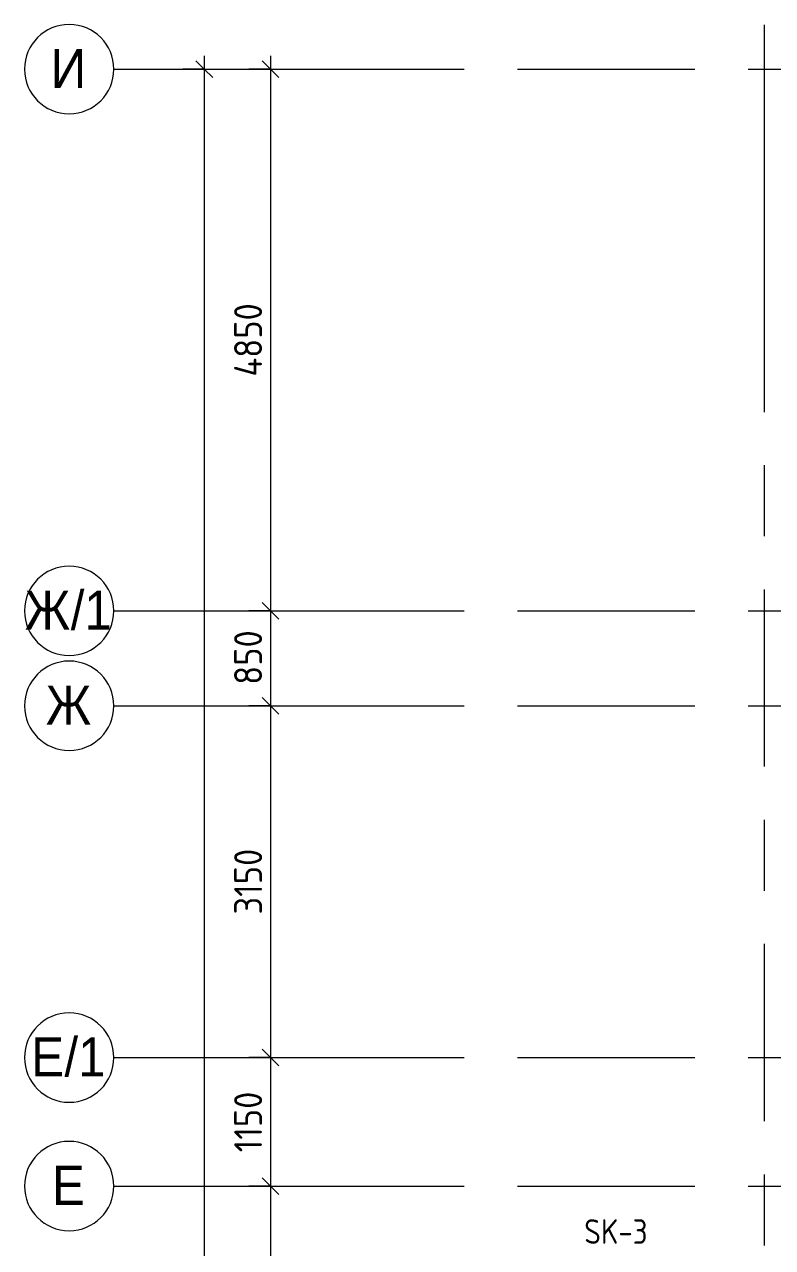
# Model space of a CAD drawing. Header units: millimetres. Extents: x -2911 to 185427, y -8553 to 29000.
# Drawn here: x -2911 to 3782, y 16449 to 27400 of the extents above; entities that cross this region are included whole.
import ezdxf

# ---------------------------------------------------------------- set-up
doc = ezdxf.new("R2010")
doc.units = ezdxf.units.MM
doc.linetypes.add('Осевая', pattern=[3175, 635, -476.25, 1587.5, -476.25])
for name, color, linetype, lineweight in [('A-ANNO-DIMS', 7, 'Continuous', 9), ('A-ANNO-DIMS-100', 7, 'Continuous', 9), ('E-ELEC-FIXT-IDEN', 7, 'Continuous', 9), ('Оси', 7, 'Continuous', 9), ('Оси-1', 7, 'Continuous', 20), ('Оси-2', 7, 'Осевая', 9)]:
    doc.layers.add(name, color=color, linetype=linetype, lineweight=lineweight)
doc.styles.add('Arial', font='arial.ttf', dxfattribs={"width": 0.9, "height": 350})
doc.styles.add('GOST Common', font='GOST_Common.ttf', dxfattribs={"width": 0.9, "height": 220})
doc.styles.add('ISOCPEUR', font='isocpeur.ttf', dxfattribs={"width": 0.9, "height": 250})
doc.dimstyles.new('ISO-2_5_0_9К_БОЛЬШОЙ', dxfattribs={"dimscale": 304.8, "dimtxt": 248.995294, "dimasz": 0.492126, "dimexe": 0.393701, "dimexo": 0.984252, "dimgap": 0, "dimtad": 1, "dimdec": 0, "dimrnd": 10, "dimzin": 0, "dimdsep": 46, "dimtxsty": 'ISOCPEUR', "dimblk1": 'OBLIQUE', "dimblk2": 'OBLIQUE', "dimsah": 1, "dimcen": 0.09, "dimdle": 0.393701, "dimazin": 0, "dimtfac": 1, "dimtdec": 4, "dimtix": 1, "dimtmove": 0, "dimatfit": 3, "dimfxl": 1, "dimtvp": 1, "dimtolj": 1, "dimtzin": 0, "dimarcsym": 2})
doc.dimstyles.new('ISO-2_5_0_9К_БОЛЬШОЙ_1', dxfattribs={"dimscale": 304.8, "dimtxt": 248.995294, "dimasz": 0.492126, "dimexe": 0.393701, "dimexo": 0.984252, "dimgap": 0, "dimtad": 1, "dimdec": 0, "dimrnd": 10, "dimzin": 0, "dimdsep": 46, "dimtxsty": 'ISOCPEUR', "dimblk1": 'OBLIQUE', "dimblk2": 'OBLIQUE', "dimsah": 1, "dimcen": 0.09, "dimdle": 0.393701, "dimazin": 0, "dimtfac": 1, "dimtdec": 4, "dimtix": 1, "dimtmove": 2, "dimatfit": 3, "dimfxl": 1, "dimtvp": 1, "dimtolj": 1, "dimtzin": 0, "dimarcsym": 2})

# ---------------------------------------------------------------- blocks, each defined once
blk = doc.blocks.new('Ось сетки - D8-29747960-План размещения напольных электротехнических лючков и розеток 2 этажа в осях 1-12')
at = {"layer": 'Оси-1'}
for start, end in [(360, 180), (180, 360)]:
    blk.add_arc((0, 0), 4, start, end, dxfattribs=at)
blk = doc.blocks.new('DIMBLOCK12-План размещения напольных электротехнических лючков и розеток 2 этажа в осях 1-12')
at = {"layer": 'A-ANNO-DIMS-100', "lineweight": 20}
for p, q in [((-709, 27000), (-784, 27075)), ((-709, 27000), (-634, 26925)), ((-709, 22150), (-784, 22225)), ((-709, 22150), (-634, 22075))]:
    blk.add_line(p, q, dxfattribs=at)
at = {"layer": 'A-ANNO-DIMS-100'}
for p, q in [((-709, 27120), (-709, 22150)), ((-903, 27000), (-589, 27000)), ((-709, 27000), (-903, 27000)), ((-903, 22150), (-589, 22150)), ((-709, 22150), (-903, 22150))]:
    blk.add_line(p, q, dxfattribs=at)
at = {"layer": 'A-ANNO-DIMS-100', "color": 0, "insert": (-1035, 24247), "char_height": 250, "width": 787.21, "attachment_point": 1, "rotation": 90, "line_spacing_factor": 1.149209, "style": 'ISOCPEUR'}
blk.add_mtext('4850', dxfattribs=at)
blk = doc.blocks.new('_Oblique')
at = {"color": 0, "linetype": 'ByBlock', "lineweight": -2}
blk.add_line((-0.5, -0.5), (0.5, 0.5), dxfattribs=at)
blk = doc.blocks.new('DIMBLOCK13-План размещения напольных электротехнических лючков и розеток 2 этажа в осях 1-12')
at = {"layer": 'A-ANNO-DIMS-100'}
for p, q in [((-903, 22150), (-589, 22150)), ((-709, 22150), (-903, 22150)), ((-709, 22150), (-709, 21300)), ((-903, 21300), (-589, 21300)), ((-709, 21300), (-903, 21300))]:
    blk.add_line(p, q, dxfattribs=at)
at = {"layer": 'A-ANNO-DIMS-100', "lineweight": 20}
for p, q in [((-709, 22150), (-784, 22225)), ((-709, 22150), (-634, 22075)), ((-709, 21300), (-784, 21375)), ((-709, 21300), (-634, 21225))]:
    blk.add_line(p, q, dxfattribs=at)
at = {"layer": 'A-ANNO-DIMS-100', "color": 0, "insert": (-1035, 21488), "char_height": 250, "width": 568.86, "attachment_point": 1, "rotation": 90, "line_spacing_factor": 1.149209, "style": 'ISOCPEUR'}
blk.add_mtext('850', dxfattribs=at)
blk = doc.blocks.new('DIMBLOCK14-План размещения напольных электротехнических лючков и розеток 2 этажа в осях 1-12')
at = {"layer": 'A-ANNO-DIMS-100', "lineweight": 20}
for p, q in [((-709, 21300), (-784, 21375)), ((-709, 21300), (-634, 21225)), ((-709, 18150), (-784, 18225)), ((-709, 18150), (-634, 18075))]:
    blk.add_line(p, q, dxfattribs=at)
at = {"layer": 'A-ANNO-DIMS-100'}
for p, q in [((-903, 21300), (-589, 21300)), ((-709, 21300), (-903, 21300)), ((-709, 21300), (-709, 18150)), ((-903, 18150), (-589, 18150)), ((-709, 18150), (-903, 18150))]:
    blk.add_line(p, q, dxfattribs=at)
at = {"layer": 'A-ANNO-DIMS-100', "color": 0, "insert": (-1035, 19431), "char_height": 250, "width": 706.76, "attachment_point": 1, "rotation": 90, "line_spacing_factor": 1.149209, "style": 'ISOCPEUR'}
blk.add_mtext('3150', dxfattribs=at)
blk = doc.blocks.new('DIMBLOCK15-План размещения напольных электротехнических лючков и розеток 2 этажа в осях 1-12')
at = {"layer": 'A-ANNO-DIMS-100', "lineweight": 20}
for p, q in [((-709, 18150), (-784, 18225)), ((-709, 18150), (-634, 18075)), ((-709, 17000), (-784, 17075)), ((-709, 17000), (-634, 16925))]:
    blk.add_line(p, q, dxfattribs=at)
at = {"layer": 'A-ANNO-DIMS-100'}
for p, q in [((-903, 18150), (-589, 18150)), ((-709, 18150), (-903, 18150)), ((-709, 18150), (-709, 17000)), ((-903, 17000), (-589, 17000)), ((-709, 17000), (-903, 17000))]:
    blk.add_line(p, q, dxfattribs=at)
at = {"layer": 'A-ANNO-DIMS-100', "color": 0, "insert": (-1035, 17302), "char_height": 250, "width": 655.05, "attachment_point": 1, "rotation": 90, "line_spacing_factor": 1.149209, "style": 'ISOCPEUR'}
blk.add_mtext('1150', dxfattribs=at)
blk = doc.blocks.new('DIMBLOCK16-План размещения напольных электротехнических лючков и розеток 2 этажа в осях 1-12')
at = {"layer": 'A-ANNO-DIMS-100'}
for p, q in [((-903, 17000), (-589, 17000)), ((-709, 17000), (-903, 17000)), ((-709, 17000), (-709, 15000)), ((-334, 15000), (-829, 15000)), ((-709, 15000), (-334, 15000))]:
    blk.add_line(p, q, dxfattribs=at)
at = {"layer": 'A-ANNO-DIMS-100', "lineweight": 20}
for p, q in [((-709, 17000), (-784, 17075)), ((-709, 17000), (-634, 16925)), ((-709, 15000), (-784, 15075)), ((-709, 15000), (-634, 14925))]:
    blk.add_line(p, q, dxfattribs=at)
at = {"layer": 'A-ANNO-DIMS-100', "color": 0, "insert": (-1035, 15684), "char_height": 250, "width": 758.48, "attachment_point": 1, "rotation": 90, "line_spacing_factor": 1.149209, "style": 'ISOCPEUR'}
blk.add_mtext('2000', dxfattribs=at)
blk = doc.blocks.new('DIMBLOCK24-План размещения напольных электротехнических лючков и розеток 2 этажа в осях 1-12')
at = {"layer": 'A-ANNO-DIMS-100', "lineweight": 20}
for p, q in [((-1302, 27000), (-1377, 27075)), ((-1302, 27000), (-1227, 26925)), ((-1302, 0), (-1377, 75)), ((-1302, 0), (-1227, -75))]:
    blk.add_line(p, q, dxfattribs=at)
at = {"layer": 'A-ANNO-DIMS-100'}
for p, q in [((-1302, 27120), (-1302, -120)), ((-1495, 27000), (-1182, 27000)), ((-1302, 27000), (-1495, 27000)), ((-1495, 0), (-1182, 0)), ((-1302, 0), (-1495, 0))]:
    blk.add_line(p, q, dxfattribs=at)
at = {"layer": 'A-ANNO-DIMS-100', "color": 0, "insert": (-1628, 13572), "char_height": 250, "width": 948.1, "attachment_point": 1, "rotation": 90, "line_spacing_factor": 1.149209, "style": 'ISOCPEUR'}
blk.add_mtext('27000', dxfattribs=at)

msp = doc.modelspace()

# ---------------------------------------------------------------- linework, layer by layer
at = {"layer": 'Оси'}
for p, q in [((3710, 24898.1), (3710, 27398.1)), ((-2111, 27000), (389, 27000)), ((-2111, 22150), (389, 22150)), ((-2111, 21300), (389, 21300)), ((-2111, 18150), (389, 18150)), ((-2111, 17000), (389, 17000))]:
    msp.add_line(p, q, dxfattribs=at)
at = {"layer": 'Оси-2'}
for p, q in [((389, 27000), (31340, 27000)), ((3710, 593.7), (3710, 24898.1)), ((389, 22150), (35990, 22150)), ((389, 21300), (35990, 21300)), ((389, 18150), (35990, 18150)), ((389, 17000), (35990, 17000))]:
    msp.add_line(p, q, dxfattribs=at)

# ---------------------------------------------------------------- block references
at = {"layer": 'Оси-1', "xscale": 99.99999999999993, "yscale": 99.99999999999993, "zscale": 99.99999999999993, "rotation": 269.9999999999994}
for p in [(-2511, 27000), (-2511, 22150), (-2511, 21300), (-2511, 18150), (-2511, 17000)]:
    msp.add_blockref('Ось сетки - D8-29747960-План размещения напольных электротехнических лючков и розеток 2 этажа в осях 1-12', p, dxfattribs=at)

# ---------------------------------------------------------------- texts
at = {"layer": 'E-ELEC-FIXT-IDEN', "insert": (2097.4, 16702.6), "char_height": 220, "width": 699.873, "attachment_point": 1, "style": 'GOST Common'}
msp.add_mtext('SK-3', dxfattribs=at)
at = {"layer": 'Оси', "char_height": 350, "attachment_point": 1, "style": 'Arial'}
for s, insert, width in [('\\fArial|b0|i0|c204|p34|;\\W.9;И', (-2675.5, 27181), 389.62), ('/1', (-2496.9, 22331), 454.557), ('\\fArial|b0|i0|c204|p34|;\\W.9;Ж', (-2907.7, 22331), 497.848), ('\\fArial|b0|i0|c204|p34|;\\W.9;Ж', (-2720, 21481), 497.848), ('\\fArial|b0|i0|c204|p34|;\\W.9;Е', (-2851, 18331), 360.759), ('/1', (-2553.3, 18331), 454.557), ('\\fArial|b0|i0|c204|p34|;\\W.9;Е', (-2663.8, 17181), 360.759)]:
    msp.add_mtext(s, dxfattribs=dict(at, insert=insert, width=width))

# ---------------------------------------------------------------- dimensions: what is measured, and where the dimension line sits
at = {"layer": 'A-ANNO-DIMS'}
dim = msp.add_linear_dim(base=(-1301.6, 0), p1=(-1195.5, 27000), p2=(-1195.5, 0), angle=90, dimstyle='ISO-2_5_0_9К_БОЛЬШОЙ_1', override={"dimpost": '<>', "dimfxl": 26999.999823}, dxfattribs=at)
dim.commit()
dim.dimension.update_dxf_attribs({"geometry": 'DIMBLOCK24-План размещения напольных электротехнических лючков и розеток 2 этажа в осях 1-12', "text_midpoint": (-1461.5, 14046), "dimtype": 160, "text_rotation": 90})
for base, p1, p2, override, picture, middle in [((-708.7, 22150), (-602.6, 27000), (-602.6, 22150), {"dimpost": '<>', "dimfxl": 4849.999753}, 'DIMBLOCK12-План размещения напольных электротехнических лючков и розеток 2 этажа в осях 1-12', (-833.7, 24575)), ((-708.7, 21300), (-602.6, 22150), (-602.6, 21300), {"dimpost": '<>', "dimfxl": 850}, 'DIMBLOCK13-План размещения напольных электротехнических лючков и розеток 2 этажа в осях 1-12', (-833.7, 21725)), ((-708.7, 18150), (-602.6, 21300), (-602.6, 18150), {"dimpost": '<>', "dimfxl": 3150}, 'DIMBLOCK14-План размещения напольных электротехнических лючков и розеток 2 этажа в осях 1-12', (-833.7, 19725)), ((-708.7, 17000), (-602.6, 18150), (-602.6, 17000), {"dimpost": '<>', "dimfxl": 1150}, 'DIMBLOCK15-План размещения напольных электротехнических лючков и розеток 2 этажа в осях 1-12', (-833.7, 17575)), ((-708.7, 15000), (-602.6, 17000), (-33.7, 15000), {"dimpost": '<>', "dimfxl": 2079.343855}, 'DIMBLOCK16-План размещения напольных электротехнических лючков и розеток 2 этажа в осях 1-12', (-833.7, 16000))]:
    dim = msp.add_linear_dim(base=base, p1=p1, p2=p2, angle=90, dimstyle='ISO-2_5_0_9К_БОЛЬШОЙ', override=override, dxfattribs=at)
    dim.commit()
    dim.dimension.update_dxf_attribs({"geometry": picture, "text_midpoint": middle})

doc.saveas('drawing.dxf')
